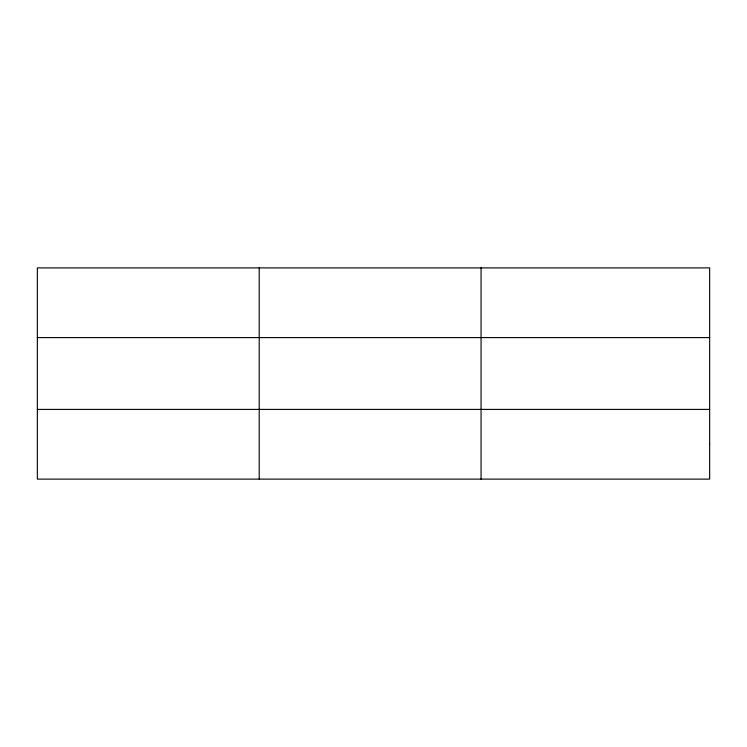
<?xml version="1.0" encoding="UTF-8"?>
<svg xmlns="http://www.w3.org/2000/svg" width="747" height="747" viewBox="0 0 747 747"><rect width="100%" height="100%" fill="white"/><g stroke="black" fill="none" stroke-linecap="round" stroke-linejoin="round"><path stroke-width="1.12" d="M259.209 479.107L259.209 267.893M481.068 479.107L481.068 267.893M37.35 337.597L709.65 337.597M37.35 409.403L709.65 409.403M709.65 444.25L709.65 479.107L37.35 479.107L37.35 267.893L709.65 267.893L709.65 444.25"/></g></svg>
